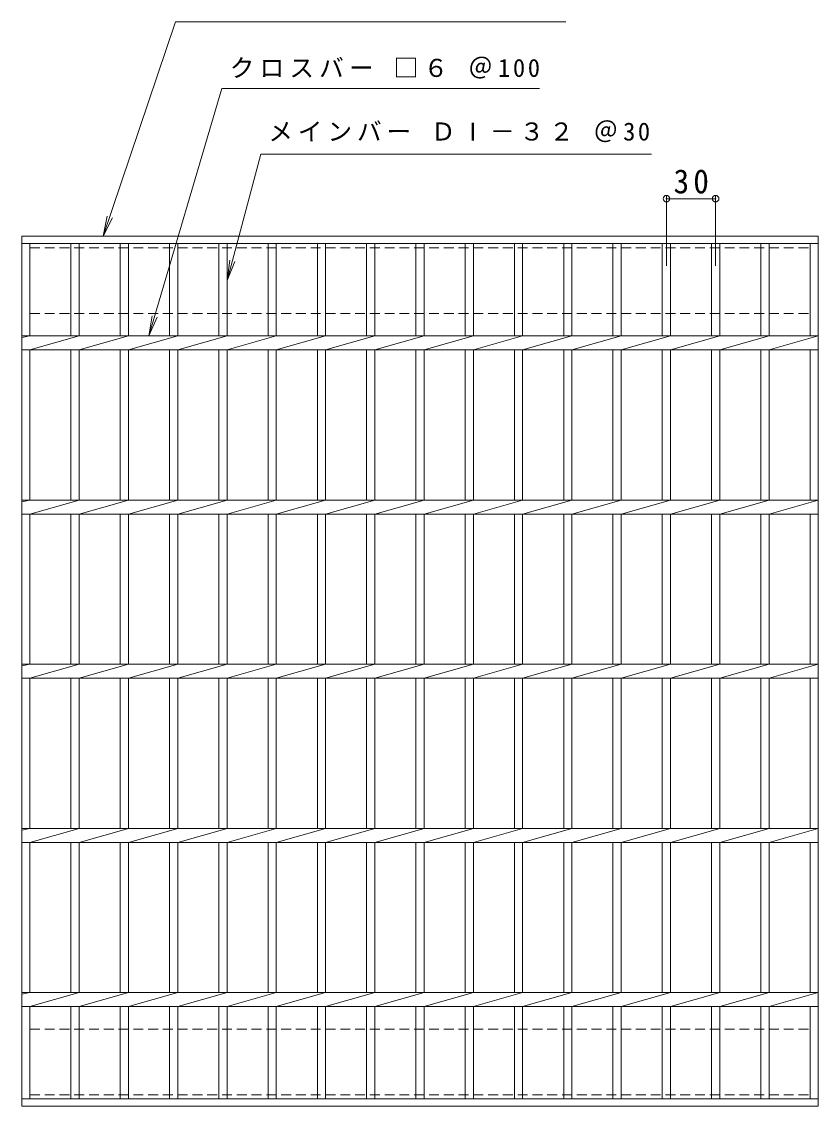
# Model space of a CAD drawing. Units: millimetres, scale not verified. Extents: x -575 to 1337, y -687 to 1514.
# Drawn here: x -573 to -88, y -40 to 621 of the extents above; entities that cross this region are included whole.
import ezdxf

# ---------------------------------------------------------------- set-up
doc = ezdxf.new("R2010")
doc.units = ezdxf.units.MM
doc.header["$LTSCALE"] = 5
doc.header["$PDMODE"] = 32
doc.header["$PDSIZE"] = 4
doc.linetypes.add('DASHED1', pattern=[1.8, 1.2, -0.6])
for name, color, linetype, lineweight in [('B-1', 2, 'Continuous', 9), ('B-2', 3, 'Continuous', 9), ('B-4', 7, 'Continuous', 9)]:
    doc.layers.add(name, color=color, linetype=linetype, lineweight=lineweight)
doc.styles.add('ＭＳ ゴシック', font='')
doc.styles.get('ＭＳ ゴシック').set_extended_font_data('MS Gothic')

msp = doc.modelspace()

# ---------------------------------------------------------------- linework, layer by layer
at = {"layer": 'B-1', "linetype": 'DASHED1'}
for p, q in [((-567.568, 443.378), (-567.568, 483.378)), ((-567.568, 443.378), (-92.568, 443.378)), ((-567.568, 7.378), (-567.568, -32.622)), ((-567.568, 7.378), (-92.568, 7.378))]:
    msp.add_line(p, q, dxfattribs=at)
for points in [[(-567.568, 483.378), (-92.568, 483.378), (-92.568, 443.378)], [(-567.568, -32.622), (-92.568, -32.622), (-92.568, 7.378)]]:
    msp.add_lwpolyline(points, dxfattribs=at)
at = {"layer": 'B-2'}
for p, q in [((-572.568, 490.378), (-87.568, 490.378)), ((-572.568, -39.622), (-572.568, 490.378)), ((-87.568, 490.378), (-87.568, -39.622)), ((-572.568, 485.878), (-87.568, 485.878)), ((-567.568, 429.618), (-567.568, 485.878)), ((-542.567, 485.878), (-542.567, 429.618)), ((-537.568, 485.878), (-537.568, 429.618)), ((-512.568, 485.878), (-512.568, 429.618)), ((-507.567, 485.878), (-507.567, 429.618)), ((-482.568, 485.878), (-482.568, 429.618)), ((-477.568, 485.878), (-477.568, 429.618)), ((-452.567, 485.878), (-452.567, 429.618)), ((-447.568, 485.878), (-447.568, 429.618)), ((-422.568, 485.878), (-422.568, 429.618)), ((-417.567, 485.878), (-417.567, 429.618)), ((-392.567, 485.878), (-392.567, 429.618)), ((-387.568, 485.878), (-387.568, 429.618)), ((-362.567, 485.878), (-362.567, 429.618)), ((-357.568, 485.878), (-357.568, 429.618)), ((-332.568, 485.878), (-332.568, 429.618)), ((-327.568, 485.878), (-327.568, 429.618)), ((-302.568, 485.878), (-302.568, 429.618)), ((-297.568, 485.878), (-297.568, 429.618)), ((-272.567, 485.878), (-272.567, 429.618)), ((-267.568, 485.878), (-267.568, 429.618)), ((-242.568, 485.878), (-242.568, 429.618)), ((-237.567, 485.878), (-237.567, 429.618)), ((-212.568, 485.878), (-212.568, 429.618)), ((-207.568, 485.878), (-207.568, 429.618)), ((-182.568, 485.878), (-182.568, 429.618)), ((-177.568, 485.878), (-177.568, 429.618)), ((-152.567, 485.878), (-152.567, 429.618)), ((-147.568, 485.878), (-147.568, 429.618)), ((-122.567, 485.878), (-122.567, 429.618)), ((-117.567, 485.878), (-117.567, 429.618)), ((-92.568, 485.878), (-92.568, 429.618)), ((-572.568, 429.618), (-87.568, 429.618)), ((-567.568, 429.618), (-572.568, 428.618)), ((-537.568, 429.618), (-567.568, 421.138)), ((-507.567, 429.618), (-537.568, 421.138)), ((-477.568, 429.618), (-507.567, 421.138)), ((-447.568, 429.618), (-477.568, 421.138)), ((-417.567, 429.618), (-447.568, 421.138)), ((-387.568, 429.618), (-417.567, 421.138)), ((-357.568, 429.618), (-387.568, 421.138)), ((-327.567, 429.618), (-357.568, 421.138)), ((-297.568, 429.618), (-327.568, 421.138)), ((-267.568, 429.618), (-297.568, 421.138)), ((-237.567, 429.618), (-267.568, 421.138)), ((-207.568, 429.618), (-237.567, 421.138)), ((-177.568, 429.618), (-207.568, 421.138)), ((-147.568, 429.618), (-177.568, 421.138)), ((-117.567, 429.618), (-147.568, 421.138)), ((-87.567, 429.618), (-117.568, 421.138)), ((-572.568, 421.138), (-87.568, 421.138)), ((-567.568, 329.618), (-567.568, 421.138)), ((-542.567, 421.138), (-542.567, 329.618)), ((-537.568, 421.138), (-537.568, 329.618)), ((-512.568, 421.138), (-512.568, 329.618)), ((-507.567, 421.138), (-507.567, 329.618)), ((-482.568, 421.138), (-482.568, 329.618)), ((-477.568, 421.138), (-477.568, 329.618)), ((-452.567, 421.138), (-452.567, 329.618)), ((-447.568, 421.138), (-447.568, 329.618)), ((-422.568, 421.138), (-422.568, 329.618)), ((-417.567, 421.138), (-417.567, 329.618)), ((-392.567, 421.138), (-392.567, 329.618)), ((-387.568, 421.138), (-387.568, 329.618)), ((-362.567, 421.138), (-362.567, 329.618)), ((-357.568, 421.138), (-357.568, 329.618)), ((-332.568, 421.138), (-332.568, 329.618)), ((-327.568, 421.138), (-327.568, 329.618)), ((-302.568, 421.138), (-302.568, 329.618)), ((-297.568, 421.138), (-297.568, 329.618)), ((-272.567, 421.138), (-272.567, 329.618)), ((-267.568, 421.138), (-267.568, 329.618)), ((-242.568, 421.138), (-242.568, 329.618)), ((-237.567, 421.138), (-237.567, 329.618)), ((-212.568, 421.138), (-212.568, 329.618)), ((-207.568, 421.138), (-207.568, 329.618)), ((-182.568, 421.138), (-182.568, 329.618)), ((-177.568, 421.138), (-177.568, 329.618)), ((-152.567, 421.138), (-152.567, 329.618)), ((-147.568, 421.138), (-147.568, 329.618)), ((-122.567, 421.138), (-122.567, 329.618)), ((-117.567, 421.138), (-117.567, 329.618)), ((-92.568, 421.138), (-92.568, 329.618)), ((-572.568, 329.618), (-87.568, 329.618)), ((-567.568, 329.618), (-572.568, 328.618)), ((-537.568, 329.618), (-567.568, 321.138)), ((-507.567, 329.618), (-537.568, 321.138)), ((-477.568, 329.618), (-507.567, 321.138)), ((-447.568, 329.618), (-477.568, 321.138)), ((-417.567, 329.618), (-447.568, 321.138)), ((-387.568, 329.618), (-417.567, 321.138)), ((-357.568, 329.618), (-387.568, 321.138)), ((-327.567, 329.618), (-357.568, 321.138)), ((-297.568, 329.618), (-327.568, 321.138)), ((-267.568, 329.618), (-297.568, 321.138)), ((-237.567, 329.618), (-267.568, 321.138)), ((-207.568, 329.618), (-237.567, 321.138)), ((-177.568, 329.618), (-207.568, 321.138)), ((-147.568, 329.618), (-177.568, 321.138)), ((-117.567, 329.618), (-147.568, 321.138)), ((-87.567, 329.618), (-117.568, 321.138)), ((-572.568, 321.138), (-87.568, 321.138)), ((-567.568, 229.618), (-567.568, 321.138)), ((-542.567, 321.138), (-542.567, 229.618)), ((-537.568, 321.138), (-537.568, 229.618)), ((-512.568, 321.138), (-512.568, 229.618)), ((-507.567, 321.138), (-507.567, 229.618)), ((-482.568, 321.138), (-482.568, 229.618)), ((-477.568, 321.138), (-477.568, 229.618)), ((-452.567, 321.138), (-452.567, 229.618)), ((-447.568, 321.138), (-447.568, 229.618)), ((-422.568, 321.138), (-422.568, 229.618)), ((-417.567, 321.138), (-417.567, 229.618)), ((-392.567, 321.138), (-392.567, 229.618)), ((-387.568, 321.138), (-387.568, 229.618)), ((-362.567, 321.138), (-362.567, 229.618)), ((-357.568, 321.138), (-357.568, 229.618)), ((-332.568, 321.138), (-332.568, 229.618)), ((-327.568, 321.138), (-327.568, 229.618)), ((-302.568, 321.138), (-302.568, 229.618)), ((-297.568, 321.138), (-297.568, 229.618)), ((-272.567, 321.138), (-272.567, 229.618)), ((-267.568, 321.138), (-267.568, 229.618)), ((-242.568, 321.138), (-242.568, 229.618)), ((-237.567, 321.138), (-237.567, 229.618)), ((-212.568, 321.138), (-212.568, 229.618)), ((-207.568, 321.138), (-207.568, 229.618)), ((-182.568, 321.138), (-182.568, 229.618)), ((-177.568, 321.138), (-177.568, 229.618)), ((-152.567, 321.138), (-152.567, 229.618)), ((-147.568, 321.138), (-147.568, 229.618)), ((-122.567, 321.138), (-122.567, 229.618)), ((-117.567, 321.138), (-117.567, 229.618)), ((-92.568, 321.138), (-92.568, 229.618)), ((-572.568, 229.618), (-87.568, 229.618)), ((-567.568, 229.618), (-572.568, 228.618)), ((-537.568, 229.618), (-567.568, 221.138)), ((-507.567, 229.618), (-537.568, 221.138)), ((-477.568, 229.618), (-507.567, 221.138)), ((-447.568, 229.618), (-477.568, 221.138)), ((-417.567, 229.618), (-447.568, 221.138)), ((-387.568, 229.618), (-417.567, 221.138)), ((-357.568, 229.618), (-387.568, 221.138)), ((-327.567, 229.618), (-357.568, 221.138)), ((-297.568, 229.618), (-327.568, 221.138)), ((-267.568, 229.618), (-297.568, 221.138)), ((-237.567, 229.618), (-267.568, 221.138)), ((-207.568, 229.618), (-237.567, 221.138)), ((-177.568, 229.618), (-207.568, 221.138)), ((-147.568, 229.618), (-177.568, 221.138)), ((-117.567, 229.618), (-147.568, 221.138)), ((-87.567, 229.618), (-117.568, 221.138)), ((-572.568, 221.138), (-87.568, 221.138)), ((-567.568, 129.618), (-567.568, 221.138)), ((-542.567, 221.138), (-542.567, 129.618)), ((-537.568, 221.138), (-537.568, 129.618)), ((-512.568, 221.138), (-512.568, 129.618)), ((-507.567, 221.138), (-507.567, 129.618)), ((-482.568, 221.138), (-482.568, 129.618)), ((-477.568, 221.138), (-477.568, 129.618)), ((-452.567, 221.138), (-452.567, 129.618)), ((-447.568, 221.138), (-447.568, 129.618)), ((-422.568, 221.138), (-422.568, 129.618)), ((-417.567, 221.138), (-417.567, 129.618)), ((-392.567, 221.138), (-392.567, 129.618)), ((-387.568, 221.138), (-387.568, 129.618)), ((-362.567, 221.138), (-362.567, 129.618)), ((-357.568, 221.138), (-357.568, 129.618)), ((-332.568, 221.138), (-332.568, 129.618)), ((-327.568, 221.138), (-327.568, 129.618)), ((-302.568, 221.138), (-302.568, 129.618)), ((-297.568, 221.138), (-297.568, 129.618)), ((-272.567, 221.138), (-272.567, 129.618)), ((-267.568, 221.138), (-267.568, 129.618)), ((-242.568, 221.138), (-242.568, 129.618)), ((-237.567, 221.138), (-237.567, 129.618)), ((-212.568, 221.138), (-212.568, 129.618)), ((-207.568, 221.138), (-207.568, 129.618)), ((-182.568, 221.138), (-182.568, 129.618)), ((-177.568, 221.138), (-177.568, 129.618)), ((-152.567, 221.138), (-152.567, 129.618)), ((-147.568, 221.138), (-147.568, 129.618)), ((-122.567, 221.138), (-122.567, 129.618)), ((-117.567, 221.138), (-117.567, 129.618)), ((-92.568, 221.138), (-92.568, 129.618)), ((-572.568, 129.618), (-87.568, 129.618)), ((-567.568, 129.618), (-572.568, 128.618)), ((-537.568, 129.618), (-567.568, 121.138)), ((-507.567, 129.618), (-537.568, 121.138)), ((-477.568, 129.618), (-507.567, 121.138)), ((-447.568, 129.618), (-477.568, 121.138)), ((-417.567, 129.618), (-447.568, 121.138)), ((-387.568, 129.618), (-417.567, 121.138)), ((-357.568, 129.618), (-387.568, 121.138)), ((-327.567, 129.618), (-357.568, 121.138)), ((-297.568, 129.618), (-327.568, 121.138)), ((-267.568, 129.618), (-297.568, 121.138)), ((-237.567, 129.618), (-267.568, 121.138)), ((-207.568, 129.618), (-237.567, 121.138)), ((-177.568, 129.618), (-207.568, 121.138)), ((-147.568, 129.618), (-177.568, 121.138)), ((-117.567, 129.618), (-147.568, 121.138)), ((-87.567, 129.618), (-117.568, 121.138)), ((-572.568, 121.138), (-87.568, 121.138)), ((-567.568, 29.618), (-567.568, 121.138)), ((-542.567, 121.138), (-542.567, 29.618)), ((-537.568, 121.138), (-537.568, 29.618)), ((-512.568, 121.138), (-512.568, 29.618)), ((-507.567, 121.138), (-507.567, 29.618)), ((-482.568, 121.138), (-482.568, 29.618)), ((-477.568, 121.138), (-477.568, 29.618)), ((-452.567, 121.138), (-452.567, 29.618)), ((-447.568, 121.138), (-447.568, 29.618)), ((-422.568, 121.138), (-422.568, 29.618)), ((-417.567, 121.138), (-417.567, 29.618)), ((-392.567, 121.138), (-392.567, 29.618)), ((-387.568, 121.138), (-387.568, 29.618)), ((-362.567, 121.138), (-362.567, 29.618)), ((-357.568, 121.138), (-357.568, 29.618)), ((-332.568, 121.138), (-332.568, 29.618)), ((-327.568, 121.138), (-327.568, 29.618)), ((-302.568, 121.138), (-302.568, 29.618)), ((-297.568, 121.138), (-297.568, 29.618)), ((-272.567, 121.138), (-272.567, 29.618)), ((-267.568, 121.138), (-267.568, 29.618)), ((-242.568, 121.138), (-242.568, 29.618)), ((-237.567, 121.138), (-237.567, 29.618)), ((-212.568, 121.138), (-212.568, 29.618)), ((-207.568, 121.138), (-207.568, 29.618)), ((-182.568, 121.138), (-182.568, 29.618)), ((-177.568, 121.138), (-177.568, 29.618)), ((-152.567, 121.138), (-152.567, 29.618)), ((-147.568, 121.138), (-147.568, 29.618)), ((-122.567, 121.138), (-122.567, 29.618)), ((-117.567, 121.138), (-117.567, 29.618)), ((-92.568, 121.138), (-92.568, 29.618)), ((-572.568, 29.618), (-87.568, 29.618)), ((-567.568, 29.618), (-572.568, 28.618)), ((-537.568, 29.618), (-567.568, 21.138)), ((-507.567, 29.618), (-537.568, 21.138)), ((-477.568, 29.618), (-507.567, 21.138)), ((-447.568, 29.618), (-477.568, 21.138)), ((-417.567, 29.618), (-447.568, 21.138)), ((-387.568, 29.618), (-417.567, 21.138)), ((-357.568, 29.618), (-387.568, 21.138)), ((-327.567, 29.618), (-357.568, 21.138)), ((-297.568, 29.618), (-327.568, 21.138)), ((-267.568, 29.618), (-297.568, 21.138)), ((-237.567, 29.618), (-267.568, 21.138)), ((-207.568, 29.618), (-237.567, 21.138)), ((-177.568, 29.618), (-207.568, 21.138)), ((-147.568, 29.618), (-177.568, 21.138)), ((-117.567, 29.618), (-147.568, 21.138)), ((-87.567, 29.618), (-117.568, 21.138)), ((-572.568, 21.138), (-87.568, 21.138)), ((-567.568, -35.122), (-567.568, 21.138)), ((-542.567, 21.138), (-542.567, -35.122)), ((-537.568, 21.138), (-537.568, -35.122)), ((-512.568, 21.138), (-512.568, -35.122)), ((-507.567, 21.138), (-507.567, -35.122)), ((-482.568, 21.138), (-482.568, -35.122)), ((-477.568, 21.138), (-477.568, -35.122)), ((-452.567, 21.138), (-452.567, -35.122)), ((-447.568, 21.138), (-447.568, -35.122)), ((-422.568, 21.138), (-422.568, -35.122)), ((-417.567, 21.138), (-417.567, -35.122)), ((-392.567, 21.138), (-392.567, -35.122)), ((-387.568, 21.138), (-387.568, -35.122)), ((-362.567, 21.138), (-362.567, -35.122)), ((-357.568, 21.138), (-357.568, -35.122)), ((-332.568, 21.138), (-332.568, -35.122)), ((-327.568, 21.138), (-327.568, -35.122)), ((-302.568, 21.138), (-302.568, -35.122)), ((-297.568, 21.138), (-297.568, -35.122)), ((-272.567, 21.138), (-272.567, -35.122)), ((-267.568, 21.138), (-267.568, -35.122)), ((-242.568, 21.138), (-242.568, -35.122)), ((-237.567, 21.138), (-237.567, -35.122)), ((-212.568, 21.138), (-212.568, -35.122)), ((-207.568, 21.138), (-207.568, -35.122)), ((-182.568, 21.138), (-182.568, -35.122)), ((-177.568, 21.138), (-177.568, -35.122)), ((-152.567, 21.138), (-152.567, -35.122)), ((-147.568, 21.138), (-147.568, -35.122)), ((-122.567, 21.138), (-122.567, -35.122)), ((-117.567, 21.138), (-117.567, -35.122)), ((-92.568, 21.138), (-92.568, -35.122)), ((-87.568, -35.122), (-572.568, -35.122)), ((-87.568, -39.622), (-572.568, -39.622))]:
    msp.add_line(p, q, dxfattribs=at)
at = {"layer": 'B-4'}
for p, q in [((-495.068, 429.618), (-450.652, 580.378)), ((-450.652, 580.378), (-257.306, 580.378)), ((-447.568, 463.378), (-426.936, 540.378)), ((-426.936, 540.378), (-189.218, 540.378)), ((-180.068, 472.284), (-180.068, 514.739)), ((-180.068, 513.239), (-150.067, 513.239)), ((-150.067, 472.284), (-150.067, 514.739)), ((-522.869, 490.378), (-520.468, 502.646)), ((-522.869, 490.378), (-517.375, 501.606)), ((-447.568, 463.378), (-445.936, 475.771)), ((-447.568, 463.378), (-442.784, 474.927)), ((-495.068, 429.618), (-493.13, 441.967)), ((-495.068, 429.618), (-490, 441.045))]:
    msp.add_line(p, q, dxfattribs=at)
msp.add_lwpolyline([(-522.869, 490.378), (-478.964, 621.04), (-241.19, 621.04)], dxfattribs=at)
for p in [(-180.068, 513.239), (-150.067, 513.239)]:
    msp.add_point(p, dxfattribs=at)

# ---------------------------------------------------------------- texts
at = {"layer": 'B-4', "char_height": 11, "attachment_point": 7, "style": 'ＭＳ ゴシック'}
for s, insert in [('\\T1.21;クロスバー\\~□６\\~＠100', (-445.917, 586.368)), ('\\T1.2;メインバー\\~ＤⅠ－３２\\~＠30', (-422.439, 547.614))]:
    msp.add_mtext(s, dxfattribs=dict(at, insert=insert))
at = {"layer": 'B-4', "color": 2, "insert": (-175.693, 516.239), "char_height": 14.66, "attachment_point": 7, "style": 'ＭＳ ゴシック'}
msp.add_mtext('\\T1.27;\\W0.95;30', dxfattribs=at)

doc.saveas('drawing.dxf')
